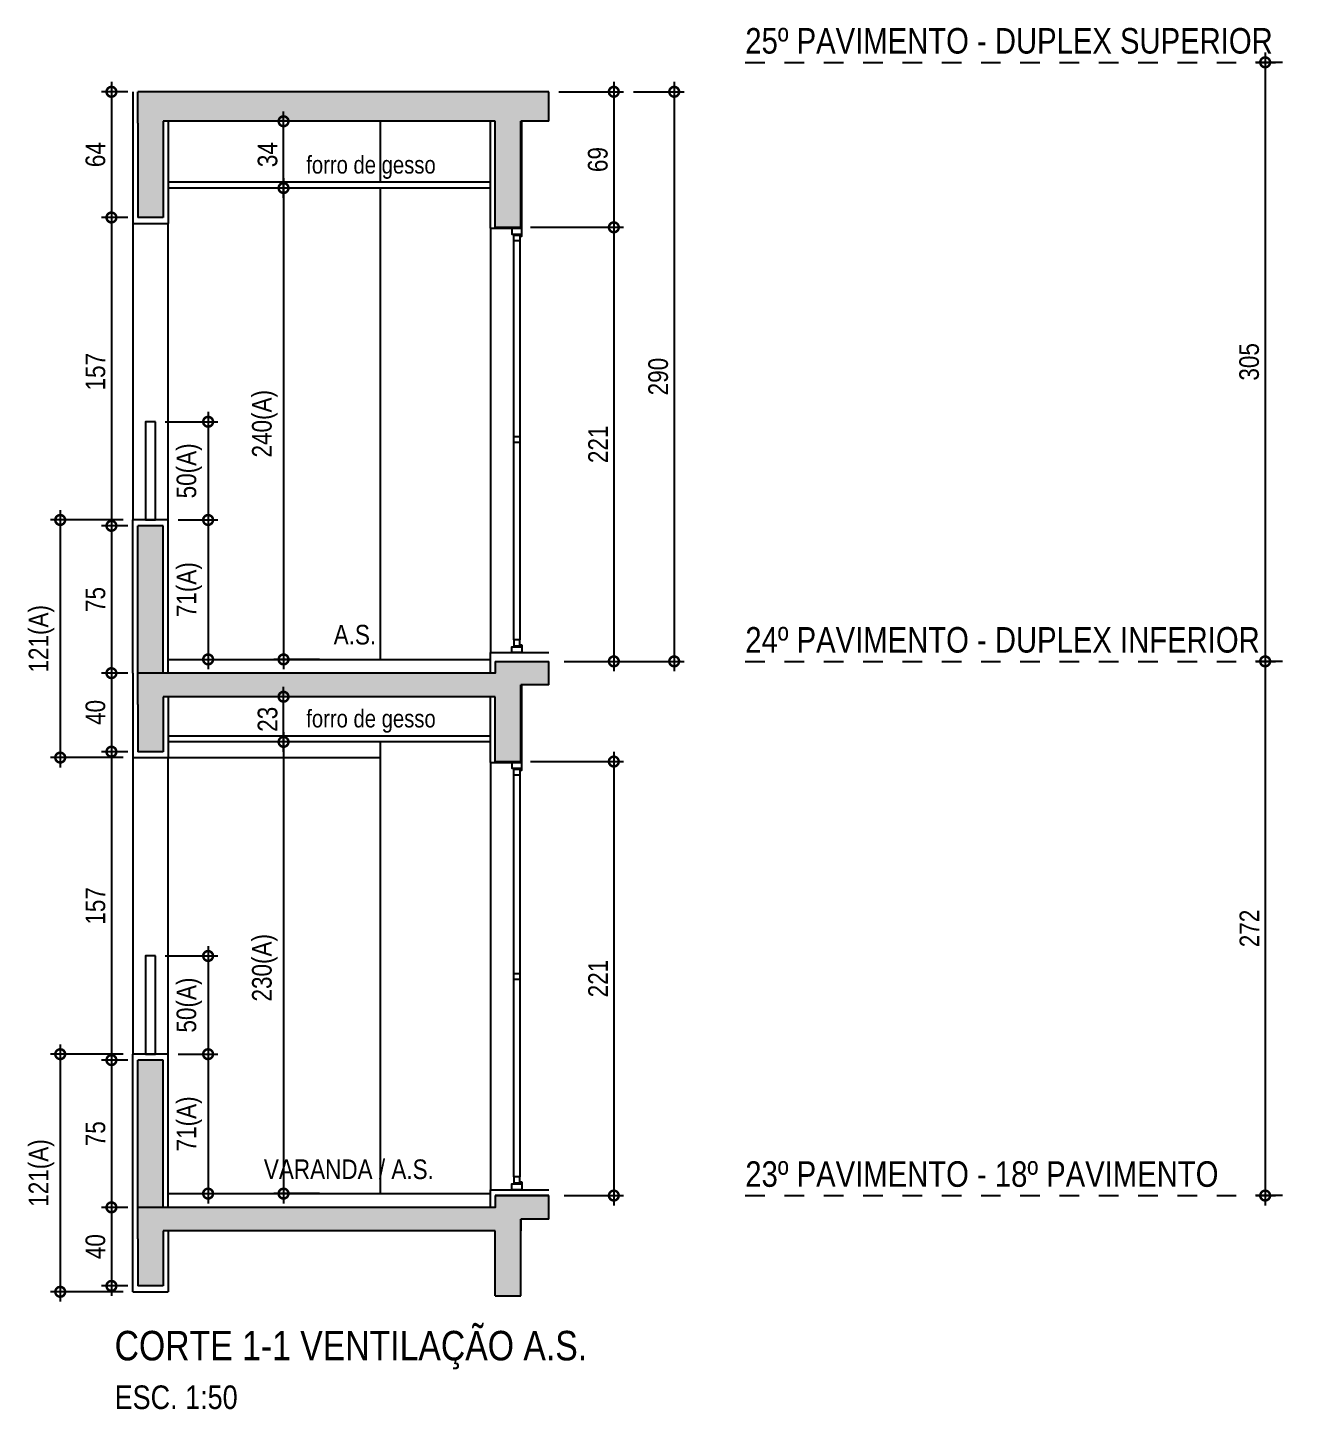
# Model space of a CAD drawing. Header units: metres. Extents: x -23 to 570, y -25 to 184.
# Drawn here: x 26.29 to 32.73, y -24.11 to -17.07 of the extents above; entities that cross this region are included whole.
import ezdxf
from ezdxf.enums import TextEntityAlignment as Align

# ---------------------------------------------------------------- set-up
doc = ezdxf.new("R2010")
doc.units = ezdxf.units.M
doc.header["$LTSCALE"] = 0.1
doc.linetypes.add('DASHEDX2', pattern=[1.5, 1, -0.5])
for name, color, linetype in [('AR-CAIXILHO', 1, 'Continuous'), ('ARQ-ALV ACAB', 4, 'Continuous'), ('ARQ-ALV OSSO', 5, 'Continuous'), ('ARQ-AUX', 7, 'Continuous'), ('ARQ-AUX1', 1, 'Continuous'), ('ARQ-CAX', 1, 'Continuous'), ('ARQ-DIM', 2, 'Continuous'), ('ARQ-PRJ', 7, 'DASHEDX2'), ('ARQ-TXT', 2, 'Continuous'), ('ES-CORTE', 2, 'Continuous')]:
    doc.layers.add(name, color=color, linetype=linetype)
doc.styles.add('Adesa', font='ARIALN.TTF')
doc.dimstyles.new('ADESA 1-0050', dxfattribs={"dimtxt": 0.1, "dimasz": 0.1, "dimexe": 0.05, "dimexo": 0.05, "dimgap": 0.03, "dimtad": 1, "dimdec": 1, "dimlfac": 100, "dimzin": 12, "dimtxsty": 'Adesa', "dimblk": 'DOTSMALL', "dimcen": 1, "dimdle": 0.05, "dimclrd": 1, "dimclre": 1, "dimclrt": 256, "dimazin": 3, "dimtm": 1e-09, "dimtfac": 1, "dimtdec": 1, "dimtmove": 1, "dimatfit": 0, "dimldrblk": 'DOTSMALL', "dimfxl": 0.8, "dimtvp": 2, "dimtolj": 1, "dimtzin": 0, "dimarcsym": 0})

# ---------------------------------------------------------------- blocks, each defined once
blk = doc.blocks.new('_DotSmall')
at = {"color": 0, "linetype": 'ByBlock', "const_width": 0.5}
blk.add_lwpolyline([(-0.0625, 0, 1), (0.0625, 0, 1)], format="xyb", close=True, dxfattribs=at)
blk = doc.blocks.new('*D671')
at = {"layer": 'Defpoints', "color": 0, "transparency": 16777216}
for p in [(28.8026, -18.0865, 0), (28.9733, -20.2965), (29.2763, -20.2965)]:
    blk.add_point(p, dxfattribs=at)
at = {"layer": 'ES-CORTE', "color": 1, "lineweight": -2, "transparency": 16777216}
for p, q in [((29.2763, -18.0365), (29.2763, -20.3465)), ((28.8526, -18.0865), (29.3263, -18.0865)), ((29.0233, -20.2965), (29.3263, -20.2965))]:
    blk.add_line(p, q, dxfattribs=at)
at = {"layer": 'ES-CORTE', "color": 1, "lineweight": -2, "transparency": 16777216, "xscale": 0.1, "yscale": 0.1, "zscale": 0.1}
for p, rotation in [((29.2763, -18.0865), 90), ((29.2763, -20.2965), 270)]:
    blk.add_blockref('_DotSmall', p, dxfattribs=dict(at, rotation=rotation))
at = {"layer": 'ES-CORTE', "transparency": 16777216, "insert": (29.1961, -19.1915), "char_height": 0.1, "attachment_point": 5, "rotation": 90, "style": 'Adesa'}
blk.add_mtext('\\A1;221', dxfattribs=at)
blk = doc.blocks.new('*D672')
at = {"layer": 'Defpoints', "color": 0, "transparency": 16777216}
for p in [(28.9461, -17.3965, 0), (28.8026, -18.0865, 0), (29.2763, -18.0865)]:
    blk.add_point(p, dxfattribs=at)
at = {"layer": 'ES-CORTE', "color": 1, "lineweight": -2, "transparency": 16777216}
for p, q in [((29.2763, -17.3465), (29.2763, -18.1365)), ((28.9961, -17.3965), (29.3263, -17.3965)), ((28.8526, -18.0865), (29.3263, -18.0865))]:
    blk.add_line(p, q, dxfattribs=at)
at = {"layer": 'ES-CORTE', "color": 1, "lineweight": -2, "transparency": 16777216, "xscale": 0.1, "yscale": 0.1, "zscale": 0.1}
for p, rotation in [((29.2763, -17.3965), 90), ((29.2763, -18.0865), 270)]:
    blk.add_blockref('_DotSmall', p, dxfattribs=dict(at, rotation=rotation))
at = {"layer": 'ES-CORTE', "transparency": 16777216, "insert": (29.1953, -17.7415), "char_height": 0.1, "attachment_point": 5, "rotation": 90, "style": 'Adesa'}
blk.add_mtext('\\A1;69', dxfattribs=at)
blk = doc.blocks.new('*U670')
at = {"color": 7, "linetype": 'ByBlock', "ltscale": 0.5}
for p, q in [((-0.01, 2.1254), (-0.01, 0.0646)), ((-0.04, 0.0646), (-0.04, 1.07))]:
    blk.add_line(p, q, dxfattribs=at)
blk.add_lwpolyline([(-0.04, 1.1), (-0.04, 2.0954)], dxfattribs=at)
at = {"layer": 'AR-CAIXILHO'}
for p, q in [((-0.05, 2.1304, 0), (-0.005, 2.1304, 0)), ((-0.05, 2.1304, 0), (-0.005, 2.1304, 0)), ((-0.045, 2.1304, 0), (-0.005, 2.1304, 0)), ((-0.05, 0.0296, 0), (-0.005, 0.0296, 0)), ((-0.05, 0.0296, 0), (-0.005, 0.0296, 0)), ((-0.045, 0.0296, 0), (-0.005, 0.0296, 0))]:
    blk.add_line(p, q, dxfattribs=at)
for points in [[(0, 2.1204), (0, 2.16), (0, 2.16), (0, 2.16), (-0.05, 2.16), (-0.05, 2.16), (-0.05, 2.16), (-0.05, 2.1304), (-0.05, 2.1304), (-0.005, 2.1304), (-0.005, 2.1204), (0, 2.1204), (0, 2.1204), (0, 2.1204)], [(0, 0.0396), (0, 0), (0, 0), (0, 0), (-0.05, 0), (-0.05, 0), (-0.05, 0), (-0.05, 0.0296), (-0.05, 0.0296), (-0.005, 0.0296), (-0.005, 0.0396), (0, 0.0396), (0, 0.0396), (0, 0.0396)]]:
    blk.add_lwpolyline(points, dxfattribs=at)
at = {"layer": 'AR-CAIXILHO', "color": 1}
for points in [[(-0.04, 2.1254), (-0.01, 2.1254), (-0.01, 2.0954), (-0.04, 2.0954)], [(-0.04, 1.1), (-0.01, 1.1), (-0.01, 1.07), (-0.04, 1.07)], [(-0.04, 0.0346), (-0.01, 0.0346), (-0.01, 0.0646), (-0.04, 0.0646)]]:
    blk.add_lwpolyline(points, close=True, dxfattribs=at)
at = {"layer": 'ARQ-CAX'}
for points in [[(-0.04, 2.1254), (-0.01, 2.1254)], [(-0.04, 0.0346), (-0.01, 0.0346)]]:
    blk.add_lwpolyline(points, dxfattribs=at)
blk = doc.blocks.new('*D673')
at = {"layer": 'Defpoints', "color": 0, "transparency": 16777216}
for p in [(29.3263, -17.3965, 0), (29.1748, -20.2965, 0), (29.5837, -20.2965)]:
    blk.add_point(p, dxfattribs=at)
at = {"layer": 'ES-CORTE', "color": 1, "lineweight": -2, "transparency": 16777216}
for p, q in [((29.5837, -17.3465), (29.5837, -20.3465)), ((29.3763, -17.3965), (29.6337, -17.3965)), ((29.2248, -20.2965), (29.6337, -20.2965))]:
    blk.add_line(p, q, dxfattribs=at)
at = {"layer": 'ES-CORTE', "color": 1, "lineweight": -2, "transparency": 16777216, "xscale": 0.1, "yscale": 0.1, "zscale": 0.1}
for p, rotation in [((29.5837, -17.3965), 90), ((29.5837, -20.2965), 270)]:
    blk.add_blockref('_DotSmall', p, dxfattribs=dict(at, rotation=rotation))
at = {"layer": 'ES-CORTE', "transparency": 16777216, "insert": (29.5027, -18.8465), "char_height": 0.1, "attachment_point": 5, "rotation": 90, "style": 'Adesa'}
blk.add_mtext('\\A1;290', dxfattribs=at)
blk = doc.blocks.new('*D681')
at = {"layer": 'ARQ-DIM', "color": 1, "lineweight": -2, "transparency": 16777216}
for p, q in [((26.4576, -19.5265), (26.4576, -20.8365)), ((26.7775, -19.5765), (26.4076, -19.5765)), ((26.7775, -20.7865), (26.4076, -20.7865))]:
    blk.add_line(p, q, dxfattribs=at)
at = {"layer": 'Defpoints', "color": 0, "transparency": 16777216}
for p in [(26.8275, -19.5765), (26.4576, -20.7865), (26.8275, -20.7865)]:
    blk.add_point(p, dxfattribs=at)
at = {"layer": 'ARQ-DIM', "color": 1, "lineweight": -2, "transparency": 16777216, "xscale": 0.1, "yscale": 0.1, "zscale": 0.1}
for p, rotation in [((26.4576, -19.5765), 90), ((26.4576, -20.7865), 270)]:
    blk.add_blockref('_DotSmall', p, dxfattribs=dict(at, rotation=rotation))
at = {"layer": 'ARQ-DIM', "transparency": 16777216, "insert": (26.3621, -20.1815), "char_height": 0.1, "attachment_point": 5, "rotation": 90, "style": 'Adesa'}
blk.add_mtext('\\A1;121(A)', dxfattribs=at)
blk = doc.blocks.new('*D682')
at = {"layer": 'ARQ-DIM', "color": 1, "lineweight": -2, "transparency": 16777216}
for p, q in [((26.7184, -19.5565), (26.7184, -20.4065)), ((26.8026, -19.6065), (26.6684, -19.6065)), ((26.8026, -20.3565), (26.6684, -20.3565))]:
    blk.add_line(p, q, dxfattribs=at)
at = {"layer": 'Defpoints', "color": 0, "transparency": 16777216}
for p in [(26.8526, -19.6065), (26.7184, -20.3565), (26.8526, -20.3565, 0)]:
    blk.add_point(p, dxfattribs=at)
at = {"layer": 'ARQ-DIM', "color": 1, "lineweight": -2, "transparency": 16777216, "xscale": 0.1, "yscale": 0.1, "zscale": 0.1}
for p, rotation in [((26.7184, -19.6065), 90), ((26.7184, -20.3565), 270)]:
    blk.add_blockref('_DotSmall', p, dxfattribs=dict(at, rotation=rotation))
at = {"layer": 'ARQ-DIM', "transparency": 16777216, "insert": (26.6375, -19.9815), "char_height": 0.1, "attachment_point": 5, "rotation": 90, "style": 'Adesa'}
blk.add_mtext('\\A1;75', dxfattribs=at)
blk = doc.blocks.new('*D683')
at = {"layer": 'ARQ-DIM', "color": 1, "lineweight": -2, "transparency": 16777216}
for p, q in [((26.7184, -20.3065), (26.7184, -20.8065)), ((26.8026, -20.3565), (26.6684, -20.3565)), ((26.8026, -20.7565), (26.6684, -20.7565))]:
    blk.add_line(p, q, dxfattribs=at)
at = {"layer": 'Defpoints', "color": 0, "transparency": 16777216}
for p in [(26.8526, -20.3565, 0), (26.7184, -20.7565), (26.8526, -20.7565)]:
    blk.add_point(p, dxfattribs=at)
at = {"layer": 'ARQ-DIM', "color": 1, "lineweight": -2, "transparency": 16777216, "xscale": 0.1, "yscale": 0.1, "zscale": 0.1}
for p, rotation in [((26.7184, -20.3565), 90), ((26.7184, -20.7565), 270)]:
    blk.add_blockref('_DotSmall', p, dxfattribs=dict(at, rotation=rotation))
at = {"layer": 'ARQ-DIM', "transparency": 16777216, "insert": (26.6373, -20.5565), "char_height": 0.1, "attachment_point": 5, "rotation": 90, "style": 'Adesa'}
blk.add_mtext('\\A1;40', dxfattribs=at)
blk = doc.blocks.new('*D684')
at = {"layer": 'ARQ-DIM', "color": 1, "lineweight": -2, "transparency": 16777216}
for p, q in [((26.7184, -17.9865), (26.7184, -19.6565)), ((26.8026, -18.0365), (26.6684, -18.0365)), ((26.8026, -19.6065), (26.6684, -19.6065))]:
    blk.add_line(p, q, dxfattribs=at)
at = {"layer": 'Defpoints', "color": 0, "transparency": 16777216}
for p in [(26.8526, -18.0365, 0), (26.7184, -19.6065), (26.8526, -19.6065)]:
    blk.add_point(p, dxfattribs=at)
at = {"layer": 'ARQ-DIM', "color": 1, "lineweight": -2, "transparency": 16777216, "xscale": 0.1, "yscale": 0.1, "zscale": 0.1}
for p, rotation in [((26.7184, -18.0365), 90), ((26.7184, -19.6065), 270)]:
    blk.add_blockref('_DotSmall', p, dxfattribs=dict(at, rotation=rotation))
at = {"layer": 'ARQ-DIM', "transparency": 16777216, "insert": (26.6373, -18.8215), "char_height": 0.1, "attachment_point": 5, "rotation": 90, "style": 'Adesa'}
blk.add_mtext('\\A1;157', dxfattribs=at)
blk = doc.blocks.new('*D685')
at = {"layer": 'ARQ-DIM', "color": 1, "lineweight": -2, "transparency": 16777216}
for p, q in [((26.7184, -17.3465), (26.7184, -18.0865)), ((26.8026, -17.3965), (26.6684, -17.3965)), ((26.8026, -18.0365), (26.6684, -18.0365))]:
    blk.add_line(p, q, dxfattribs=at)
at = {"layer": 'Defpoints', "color": 0, "transparency": 16777216}
for p in [(26.8526, -17.3965, 0), (26.7184, -18.0365), (26.8526, -18.0365, 0)]:
    blk.add_point(p, dxfattribs=at)
at = {"layer": 'ARQ-DIM', "color": 1, "lineweight": -2, "transparency": 16777216, "xscale": 0.1, "yscale": 0.1, "zscale": 0.1}
for p, rotation in [((26.7184, -17.3965), 90), ((26.7184, -18.0365), 270)]:
    blk.add_blockref('_DotSmall', p, dxfattribs=dict(at, rotation=rotation))
at = {"layer": 'ARQ-DIM', "transparency": 16777216, "insert": (26.6373, -17.7165), "char_height": 0.1, "attachment_point": 5, "rotation": 90, "style": 'Adesa'}
blk.add_mtext('\\A1;64', dxfattribs=at)
blk = doc.blocks.new('*D687')
at = {"layer": 'ARQ-DIM', "color": 1, "lineweight": -2, "transparency": 16777216}
for p, q in [((27.2106, -19.5265), (27.2106, -20.3365)), ((27.0576, -19.5765), (27.2606, -19.5765)), ((27.0576, -20.2865), (27.2606, -20.2865))]:
    blk.add_line(p, q, dxfattribs=at)
at = {"layer": 'Defpoints', "color": 0, "transparency": 16777216}
for p in [(27.0076, -19.5765), (27.0076, -20.2865, 0), (27.2106, -20.2865)]:
    blk.add_point(p, dxfattribs=at)
at = {"layer": 'ARQ-DIM', "color": 1, "lineweight": -2, "transparency": 16777216, "xscale": 0.1, "yscale": 0.1, "zscale": 0.1}
for p, rotation in [((27.2106, -19.5765), 90), ((27.2106, -20.2865), 270)]:
    blk.add_blockref('_DotSmall', p, dxfattribs=dict(at, rotation=rotation))
at = {"layer": 'ARQ-DIM', "transparency": 16777216, "insert": (27.1151, -19.9315), "char_height": 0.1, "attachment_point": 5, "rotation": 90, "style": 'Adesa'}
blk.add_mtext('\\A1;71(A)', dxfattribs=at)
blk = doc.blocks.new('*D688')
at = {"layer": 'ARQ-DIM', "color": 1, "lineweight": -2, "transparency": 16777216}
for p, q in [((27.5947, -17.8365), (27.5947, -20.3365)), ((27.7776, -17.8865), (27.5447, -17.8865)), ((27.7776, -20.2865), (27.5447, -20.2865))]:
    blk.add_line(p, q, dxfattribs=at)
at = {"layer": 'Defpoints', "color": 0, "transparency": 16777216}
for p in [(27.8276, -17.8865, 0), (27.5947, -20.2865), (27.8276, -20.2865, 0)]:
    blk.add_point(p, dxfattribs=at)
at = {"layer": 'ARQ-DIM', "color": 1, "lineweight": -2, "transparency": 16777216, "xscale": 0.1, "yscale": 0.1, "zscale": 0.1}
for p, rotation in [((27.5947, -17.8865), 90), ((27.5947, -20.2865), 270)]:
    blk.add_blockref('_DotSmall', p, dxfattribs=dict(at, rotation=rotation))
at = {"layer": 'ARQ-DIM', "transparency": 16777216, "insert": (27.4992, -19.0865), "char_height": 0.1, "attachment_point": 5, "rotation": 90, "style": 'Adesa'}
blk.add_mtext('\\A1;240(A)', dxfattribs=at)
blk = doc.blocks.new('*D677')
at = {"layer": 'ARQ-DIM', "color": 1, "lineweight": -2, "transparency": 16777216}
for p, q in [((27.5947, -17.9365), (27.5947, -17.4965)), ((28.0376, -17.5465), (27.5447, -17.5465)), ((27.6111, -17.8865), (27.5447, -17.8865))]:
    blk.add_line(p, q, dxfattribs=at)
at = {"layer": 'Defpoints', "color": 0, "transparency": 16777216}
for p in [(27.5947, -17.5465), (28.0876, -17.5465, 0), (27.6611, -17.8865)]:
    blk.add_point(p, dxfattribs=at)
at = {"layer": 'ARQ-DIM', "color": 1, "lineweight": -2, "transparency": 16777216, "xscale": 0.1, "yscale": 0.1, "zscale": 0.1}
for p, rotation in [((27.5947, -17.5465), 90), ((27.5947, -17.8865), 270)]:
    blk.add_blockref('_DotSmall', p, dxfattribs=dict(at, rotation=rotation))
at = {"layer": 'ARQ-DIM', "transparency": 16777216, "insert": (27.5137, -17.7165), "char_height": 0.1, "attachment_point": 5, "rotation": 90, "style": 'Adesa'}
blk.add_mtext('\\A1;34', dxfattribs=at)
blk = doc.blocks.new('*D689')
at = {"layer": 'ARQ-DIM', "color": 1, "lineweight": -2, "transparency": 16777216}
for p, q in [((32.5926, -17.1965), (32.5926, -20.3465)), ((32.6811, -17.2465), (32.5426, -17.2465)), ((32.6811, -20.2965), (32.5426, -20.2965))]:
    blk.add_line(p, q, dxfattribs=at)
at = {"layer": 'Defpoints', "color": 0, "transparency": 16777216}
for p in [(32.7311, -17.2465, 0), (32.5926, -20.2965), (32.7311, -20.2965, 0)]:
    blk.add_point(p, dxfattribs=at)
at = {"layer": 'ARQ-DIM', "color": 1, "lineweight": -2, "transparency": 16777216, "xscale": 0.1, "yscale": 0.1, "zscale": 0.1}
for p, rotation in [((32.5926, -17.2465), 90), ((32.5926, -20.2965), 270)]:
    blk.add_blockref('_DotSmall', p, dxfattribs=dict(at, rotation=rotation))
at = {"layer": 'ARQ-DIM', "transparency": 16777216, "insert": (32.5115, -18.7715), "char_height": 0.1, "attachment_point": 5, "rotation": 90, "style": 'Adesa'}
blk.add_mtext('\\A1;305', dxfattribs=at)
blk = doc.blocks.new('*D678')
at = {"layer": 'Defpoints', "color": 0, "transparency": 16777216}
for p in [(28.8026, -20.8065, 0), (28.9733, -23.0165), (29.2763, -23.0165)]:
    blk.add_point(p, dxfattribs=at)
at = {"layer": 'ES-CORTE', "color": 1, "lineweight": -2, "transparency": 16777216}
for p, q in [((28.8526, -20.8065), (29.3263, -20.8065)), ((29.2763, -20.7565), (29.2763, -23.0665)), ((29.0233, -23.0165), (29.3263, -23.0165))]:
    blk.add_line(p, q, dxfattribs=at)
at = {"layer": 'ES-CORTE', "color": 1, "lineweight": -2, "transparency": 16777216, "xscale": 0.1, "yscale": 0.1, "zscale": 0.1}
for p, rotation in [((29.2763, -20.8065), 90), ((29.2763, -23.0165), 270)]:
    blk.add_blockref('_DotSmall', p, dxfattribs=dict(at, rotation=rotation))
at = {"layer": 'ES-CORTE', "transparency": 16777216, "insert": (29.1961, -21.9115), "char_height": 0.1, "attachment_point": 5, "rotation": 90, "style": 'Adesa'}
blk.add_mtext('\\A1;221', dxfattribs=at)
blk = doc.blocks.new('*U669')
at = {"color": 7, "linetype": 'ByBlock', "ltscale": 0.5}
for p, q in [((-0.01, 2.1404), (-0.01, 0.0646)), ((-0.04, 0.0646), (-0.04, 1.07))]:
    blk.add_line(p, q, dxfattribs=at)
blk.add_lwpolyline([(-0.04, 1.1), (-0.04, 2.1104)], dxfattribs=at)
at = {"layer": 'AR-CAIXILHO'}
for p, q in [((-0.05, 2.1454, 0), (-0.005, 2.1454, 0)), ((-0.05, 2.1454, 0), (-0.005, 2.1454, 0)), ((-0.045, 2.1454, 0), (-0.005, 2.1454, 0)), ((-0.05, 0.0296, 0), (-0.005, 0.0296, 0)), ((-0.05, 0.0296, 0), (-0.005, 0.0296, 0)), ((-0.045, 0.0296, 0), (-0.005, 0.0296, 0))]:
    blk.add_line(p, q, dxfattribs=at)
for points in [[(0, 2.1354), (0, 2.175), (0, 2.175), (0, 2.175), (-0.05, 2.175), (-0.05, 2.175), (-0.05, 2.175), (-0.05, 2.1454), (-0.05, 2.1454), (-0.005, 2.1454), (-0.005, 2.1354), (0, 2.1354), (0, 2.1354), (0, 2.1354)], [(0, 0.0396), (0, 0), (0, 0), (0, 0), (-0.05, 0), (-0.05, 0), (-0.05, 0), (-0.05, 0.0296), (-0.05, 0.0296), (-0.005, 0.0296), (-0.005, 0.0396), (0, 0.0396), (0, 0.0396), (0, 0.0396)]]:
    blk.add_lwpolyline(points, dxfattribs=at)
at = {"layer": 'AR-CAIXILHO', "color": 1}
for points in [[(-0.04, 2.1404), (-0.01, 2.1404), (-0.01, 2.1104), (-0.04, 2.1104)], [(-0.04, 1.1), (-0.01, 1.1), (-0.01, 1.07), (-0.04, 1.07)], [(-0.04, 0.0346), (-0.01, 0.0346), (-0.01, 0.0646), (-0.04, 0.0646)]]:
    blk.add_lwpolyline(points, close=True, dxfattribs=at)
at = {"layer": 'ARQ-CAX'}
for points in [[(-0.04, 2.1404), (-0.01, 2.1404)], [(-0.04, 0.0346), (-0.01, 0.0346)]]:
    blk.add_lwpolyline(points, dxfattribs=at)
blk = doc.blocks.new('*D690')
at = {"layer": 'ARQ-DIM', "color": 1, "lineweight": -2, "transparency": 16777216}
for p, q in [((26.7184, -22.2765), (26.7184, -23.1265)), ((26.8026, -22.3265), (26.6684, -22.3265)), ((26.8026, -23.0765), (26.6684, -23.0765))]:
    blk.add_line(p, q, dxfattribs=at)
at = {"layer": 'Defpoints', "color": 0, "transparency": 16777216}
for p in [(26.8526, -22.3265), (26.7184, -23.0765), (26.8526, -23.0765, 0)]:
    blk.add_point(p, dxfattribs=at)
at = {"layer": 'ARQ-DIM', "color": 1, "lineweight": -2, "transparency": 16777216, "xscale": 0.1, "yscale": 0.1, "zscale": 0.1}
for p, rotation in [((26.7184, -22.3265), 90), ((26.7184, -23.0765), 270)]:
    blk.add_blockref('_DotSmall', p, dxfattribs=dict(at, rotation=rotation))
at = {"layer": 'ARQ-DIM', "transparency": 16777216, "insert": (26.6375, -22.7015), "char_height": 0.1, "attachment_point": 5, "rotation": 90, "style": 'Adesa'}
blk.add_mtext('\\A1;75', dxfattribs=at)
blk = doc.blocks.new('*D691')
at = {"layer": 'ARQ-DIM', "color": 1, "lineweight": -2, "transparency": 16777216}
for p, q in [((26.7184, -20.7065), (26.7184, -22.3765)), ((26.8026, -20.7565), (26.6684, -20.7565)), ((26.8026, -22.3265), (26.6684, -22.3265))]:
    blk.add_line(p, q, dxfattribs=at)
at = {"layer": 'Defpoints', "color": 0, "transparency": 16777216}
for p in [(26.8526, -20.7565, 0), (26.7184, -22.3265), (26.8526, -22.3265)]:
    blk.add_point(p, dxfattribs=at)
at = {"layer": 'ARQ-DIM', "color": 1, "lineweight": -2, "transparency": 16777216, "xscale": 0.1, "yscale": 0.1, "zscale": 0.1}
for p, rotation in [((26.7184, -20.7565), 90), ((26.7184, -22.3265), 270)]:
    blk.add_blockref('_DotSmall', p, dxfattribs=dict(at, rotation=rotation))
at = {"layer": 'ARQ-DIM', "transparency": 16777216, "insert": (26.6373, -21.5415), "char_height": 0.1, "attachment_point": 5, "rotation": 90, "style": 'Adesa'}
blk.add_mtext('\\A1;157', dxfattribs=at)
blk = doc.blocks.new('*D679')
at = {"layer": 'ARQ-DIM', "color": 1, "lineweight": -2, "transparency": 16777216}
for p, q in [((26.7184, -20.3065), (26.7184, -20.8065)), ((26.8026, -20.3565), (26.6684, -20.3565)), ((26.8026, -20.7565), (26.6684, -20.7565))]:
    blk.add_line(p, q, dxfattribs=at)
at = {"layer": 'Defpoints', "color": 0, "transparency": 16777216}
for p in [(26.8526, -20.3565, 0), (26.7184, -20.7565), (26.8526, -20.7565, 0)]:
    blk.add_point(p, dxfattribs=at)
at = {"layer": 'ARQ-DIM', "color": 1, "lineweight": -2, "transparency": 16777216, "xscale": 0.1, "yscale": 0.1, "zscale": 0.1}
for p, rotation in [((26.7184, -20.3565), 90), ((26.7184, -20.7565), 270)]:
    blk.add_blockref('_DotSmall', p, dxfattribs=dict(at, rotation=rotation))
at = {"layer": 'ARQ-DIM', "transparency": 16777216, "insert": (26.6373, -20.5565), "char_height": 0.1, "attachment_point": 5, "rotation": 90, "style": 'Adesa'}
blk.add_mtext('\\A1;40', dxfattribs=at)
blk = doc.blocks.new('*D692')
at = {"layer": 'ARQ-DIM', "color": 1, "lineweight": -2, "transparency": 16777216}
for p, q in [((27.0576, -22.2965), (27.2606, -22.2965)), ((27.2106, -22.2465), (27.2106, -23.0565)), ((27.0576, -23.0065), (27.2606, -23.0065))]:
    blk.add_line(p, q, dxfattribs=at)
at = {"layer": 'Defpoints', "color": 0, "transparency": 16777216}
for p in [(27.0076, -22.2965), (27.0076, -23.0065, 0), (27.2106, -23.0065)]:
    blk.add_point(p, dxfattribs=at)
at = {"layer": 'ARQ-DIM', "color": 1, "lineweight": -2, "transparency": 16777216, "xscale": 0.1, "yscale": 0.1, "zscale": 0.1}
for p, rotation in [((27.2106, -22.2965), 90), ((27.2106, -23.0065), 270)]:
    blk.add_blockref('_DotSmall', p, dxfattribs=dict(at, rotation=rotation))
at = {"layer": 'ARQ-DIM', "transparency": 16777216, "insert": (27.1151, -22.6515), "char_height": 0.1, "attachment_point": 5, "rotation": 90, "style": 'Adesa'}
blk.add_mtext('\\A1;71(A)', dxfattribs=at)
blk = doc.blocks.new('*D693')
at = {"layer": 'ARQ-DIM', "color": 1, "lineweight": -2, "transparency": 16777216}
for p, q in [((27.5947, -20.6565), (27.5947, -23.0565)), ((27.7776, -20.7065), (27.5447, -20.7065)), ((27.7776, -23.0065), (27.5447, -23.0065))]:
    blk.add_line(p, q, dxfattribs=at)
at = {"layer": 'Defpoints', "color": 0, "transparency": 16777216}
for p in [(27.8276, -20.7065, 0), (27.5947, -23.0065), (27.8276, -23.0065, 0)]:
    blk.add_point(p, dxfattribs=at)
at = {"layer": 'ARQ-DIM', "color": 1, "lineweight": -2, "transparency": 16777216, "xscale": 0.1, "yscale": 0.1, "zscale": 0.1}
for p, rotation in [((27.5947, -20.7065), 90), ((27.5947, -23.0065), 270)]:
    blk.add_blockref('_DotSmall', p, dxfattribs=dict(at, rotation=rotation))
at = {"layer": 'ARQ-DIM', "transparency": 16777216, "insert": (27.4992, -21.8565), "char_height": 0.1, "attachment_point": 5, "rotation": 90, "style": 'Adesa'}
blk.add_mtext('\\A1;230(A)', dxfattribs=at)
blk = doc.blocks.new('*D680')
at = {"layer": 'ARQ-DIM', "color": 1, "lineweight": -2, "transparency": 16777216}
for p, q in [((27.5947, -20.7565), (27.5947, -20.4265)), ((27.6111, -20.4765), (27.5447, -20.4765)), ((27.6111, -20.7065), (27.5447, -20.7065))]:
    blk.add_line(p, q, dxfattribs=at)
at = {"layer": 'Defpoints', "color": 0, "transparency": 16777216}
for p in [(27.5947, -20.4765), (27.6611, -20.4765, 0), (27.6611, -20.7065)]:
    blk.add_point(p, dxfattribs=at)
at = {"layer": 'ARQ-DIM', "color": 1, "lineweight": -2, "transparency": 16777216, "xscale": 0.1, "yscale": 0.1, "zscale": 0.1}
for p, rotation in [((27.5947, -20.4765), 90), ((27.5947, -20.7065), 270)]:
    blk.add_blockref('_DotSmall', p, dxfattribs=dict(at, rotation=rotation))
at = {"layer": 'ARQ-DIM', "transparency": 16777216, "insert": (27.5137, -20.5915), "char_height": 0.1, "attachment_point": 5, "rotation": 90, "style": 'Adesa'}
blk.add_mtext('\\A1;23', dxfattribs=at)
blk = doc.blocks.new('*D674')
at = {"layer": 'ARQ-DIM', "color": 1, "lineweight": -2, "transparency": 16777216}
for p, q in [((26.7184, -23.0265), (26.7184, -23.5265)), ((26.8026, -23.0765), (26.6684, -23.0765)), ((26.8026, -23.4765), (26.6684, -23.4765))]:
    blk.add_line(p, q, dxfattribs=at)
at = {"layer": 'Defpoints', "color": 0, "transparency": 16777216}
for p in [(26.8526, -23.0765, 0), (26.7184, -23.4765), (26.8526, -23.4765)]:
    blk.add_point(p, dxfattribs=at)
at = {"layer": 'ARQ-DIM', "color": 1, "lineweight": -2, "transparency": 16777216, "xscale": 0.1, "yscale": 0.1, "zscale": 0.1}
for p, rotation in [((26.7184, -23.0765), 90), ((26.7184, -23.4765), 270)]:
    blk.add_blockref('_DotSmall', p, dxfattribs=dict(at, rotation=rotation))
at = {"layer": 'ARQ-DIM', "transparency": 16777216, "insert": (26.6373, -23.2765), "char_height": 0.1, "attachment_point": 5, "rotation": 90, "style": 'Adesa'}
blk.add_mtext('\\A1;40', dxfattribs=at)
blk = doc.blocks.new('*D675')
at = {"layer": 'ARQ-DIM', "color": 1, "lineweight": -2, "transparency": 16777216}
for p, q in [((26.7184, -23.0265), (26.7184, -23.5265)), ((26.8026, -23.0765), (26.6684, -23.0765)), ((26.8026, -23.4765), (26.6684, -23.4765))]:
    blk.add_line(p, q, dxfattribs=at)
at = {"layer": 'Defpoints', "color": 0, "transparency": 16777216}
for p in [(26.8526, -23.0765, 0), (26.7184, -23.4765), (26.8526, -23.4765, 0)]:
    blk.add_point(p, dxfattribs=at)
at = {"layer": 'ARQ-DIM', "color": 1, "lineweight": -2, "transparency": 16777216, "xscale": 0.1, "yscale": 0.1, "zscale": 0.1}
for p, rotation in [((26.7184, -23.0765), 90), ((26.7184, -23.4765), 270)]:
    blk.add_blockref('_DotSmall', p, dxfattribs=dict(at, rotation=rotation))
at = {"layer": 'ARQ-DIM', "transparency": 16777216, "insert": (26.6373, -23.2765), "char_height": 0.1, "attachment_point": 5, "rotation": 90, "style": 'Adesa'}
blk.add_mtext('\\A1;40', dxfattribs=at)
blk = doc.blocks.new('*D676')
at = {"layer": 'ARQ-DIM', "color": 1, "lineweight": -2, "transparency": 16777216}
for p, q in [((26.7775, -22.2965), (26.4076, -22.2965)), ((26.4576, -22.2465), (26.4576, -23.5565)), ((26.7775, -23.5065), (26.4076, -23.5065))]:
    blk.add_line(p, q, dxfattribs=at)
at = {"layer": 'Defpoints', "color": 0, "transparency": 16777216}
for p in [(26.8275, -22.2965), (26.4576, -23.5065), (26.8275, -23.5065)]:
    blk.add_point(p, dxfattribs=at)
at = {"layer": 'ARQ-DIM', "color": 1, "lineweight": -2, "transparency": 16777216, "xscale": 0.1, "yscale": 0.1, "zscale": 0.1}
for p, rotation in [((26.4576, -22.2965), 90), ((26.4576, -23.5065), 270)]:
    blk.add_blockref('_DotSmall', p, dxfattribs=dict(at, rotation=rotation))
at = {"layer": 'ARQ-DIM', "transparency": 16777216, "insert": (26.3621, -22.9015), "char_height": 0.1, "attachment_point": 5, "rotation": 90, "style": 'Adesa'}
blk.add_mtext('\\A1;121(A)', dxfattribs=at)
blk = doc.blocks.new('*D686')
at = {"layer": 'ARQ-DIM', "color": 1, "lineweight": -2, "transparency": 16777216}
for p, q in [((32.5926, -20.2465), (32.5926, -23.0665)), ((32.6811, -20.2965), (32.5426, -20.2965)), ((32.6811, -23.0165), (32.5426, -23.0165))]:
    blk.add_line(p, q, dxfattribs=at)
at = {"layer": 'Defpoints', "color": 0, "transparency": 16777216}
for p in [(32.7311, -20.2965, 0), (32.5926, -23.0165), (32.7311, -23.0165, 0)]:
    blk.add_point(p, dxfattribs=at)
at = {"layer": 'ARQ-DIM', "color": 1, "lineweight": -2, "transparency": 16777216, "xscale": 0.1, "yscale": 0.1, "zscale": 0.1}
for p, rotation in [((32.5926, -20.2965), 90), ((32.5926, -23.0165), 270)]:
    blk.add_blockref('_DotSmall', p, dxfattribs=dict(at, rotation=rotation))
at = {"layer": 'ARQ-DIM', "transparency": 16777216, "insert": (32.5123, -21.6565), "char_height": 0.1, "attachment_point": 5, "rotation": 90, "style": 'Adesa'}
blk.add_mtext('\\A1;272', dxfattribs=at)
blk = doc.blocks.new('*D722')
at = {"layer": 'ARQ-DIM', "color": 1, "lineweight": -2, "transparency": 16777216}
for p, q in [((27.2106, -19.0265), (27.2106, -19.6265)), ((26.9925, -19.0765), (27.2606, -19.0765)), ((27.0576, -19.5765), (27.2606, -19.5765))]:
    blk.add_line(p, q, dxfattribs=at)
at = {"layer": 'Defpoints', "color": 0, "transparency": 16777216}
for p in [(26.9425, -19.0765), (27.0076, -19.5765), (27.2106, -19.5765)]:
    blk.add_point(p, dxfattribs=at)
at = {"layer": 'ARQ-DIM', "color": 1, "lineweight": -2, "transparency": 16777216, "xscale": 0.1, "yscale": 0.1, "zscale": 0.1}
for p, rotation in [((27.2106, -19.0765), 90), ((27.2106, -19.5765), 270)]:
    blk.add_blockref('_DotSmall', p, dxfattribs=dict(at, rotation=rotation))
at = {"layer": 'ARQ-DIM', "transparency": 16777216, "insert": (27.1151, -19.3265), "char_height": 0.1, "attachment_point": 5, "rotation": 90, "style": 'Adesa'}
blk.add_mtext('\\A1;50(A)', dxfattribs=at)
blk = doc.blocks.new('*D723')
at = {"layer": 'ARQ-DIM', "color": 1, "lineweight": -2, "transparency": 16777216}
for p, q in [((26.9925, -21.7965), (27.2606, -21.7965)), ((27.2106, -21.7465), (27.2106, -22.3465)), ((27.0576, -22.2965), (27.2606, -22.2965))]:
    blk.add_line(p, q, dxfattribs=at)
at = {"layer": 'Defpoints', "color": 0, "transparency": 16777216}
for p in [(26.9425, -21.7965), (27.0076, -22.2965), (27.2106, -22.2965)]:
    blk.add_point(p, dxfattribs=at)
at = {"layer": 'ARQ-DIM', "color": 1, "lineweight": -2, "transparency": 16777216, "xscale": 0.1, "yscale": 0.1, "zscale": 0.1}
for p, rotation in [((27.2106, -21.7965), 90), ((27.2106, -22.2965), 270)]:
    blk.add_blockref('_DotSmall', p, dxfattribs=dict(at, rotation=rotation))
at = {"layer": 'ARQ-DIM', "transparency": 16777216, "insert": (27.1151, -22.0465), "char_height": 0.1, "attachment_point": 5, "rotation": 90, "style": 'Adesa'}
blk.add_mtext('\\A1;50(A)', dxfattribs=at)

msp = doc.modelspace()

# ---------------------------------------------------------------- hatches: boundary and pattern name
h = msp.add_hatch(color=8)
h.dxf.hatch_style = 1
h.paths.add_polyline_path([(28.6726, -17.5465), (28.6726, -18.0865), (28.8026, -18.0865), (28.8026, -17.5465), (28.9461, -17.5465), (28.9461, -17.3965), (26.8526, -17.3965), (26.8526, -17.5565), (26.8526, -18.0365), (26.9826, -18.0365), (26.9826, -17.5465)])
h = msp.add_hatch(color=8)
h.dxf.hatch_style = 1
h.paths.add_polyline_path([(26.8526, -20.3565), (26.9826, -20.3565), (26.9826, -19.6065), (26.8526, -19.6065)])
h = msp.add_hatch(color=8)
h.dxf.hatch_style = 1
h.paths.add_polyline_path([(28.8026, -20.4165), (28.9461, -20.4165), (28.9461, -20.2965), (28.6726, -20.2965), (28.6726, -20.3565), (26.8526, -20.3565), (26.8526, -20.5165), (26.8526, -20.7565), (26.9826, -20.7565), (26.9826, -20.4765), (28.6726, -20.4765), (28.6726, -20.8065), (28.8026, -20.8065)])
h = msp.add_hatch(color=8)
h.dxf.hatch_style = 1
h.paths.add_polyline_path([(26.8526, -23.0765), (26.9826, -23.0765), (26.9826, -22.3265), (26.8526, -22.3265)])
h = msp.add_hatch(color=8)
h.dxf.hatch_style = 1
h.paths.add_polyline_path([(28.8026, -23.1365), (28.9461, -23.1365), (28.9461, -23.0165), (28.6726, -23.0165), (28.6726, -23.0765), (26.8526, -23.0765), (26.8526, -23.2365), (26.8526, -23.4765), (26.9826, -23.4765), (26.9826, -23.1965), (28.6726, -23.1965), (28.6726, -23.5265), (28.8026, -23.5265)])

# ---------------------------------------------------------------- linework, layer by layer
at = {"color": 8, "elevation": 0}
for points in [[(28.9461, -17.5465), (28.9461, -17.3965)], [(28.9461, -20.4165), (28.9461, -20.2965)], [(28.9461, -23.1365), (28.9461, -23.0165)], [(28.9461, -23.1365), (28.9461, -23.0165)]]:
    msp.add_lwpolyline(points, dxfattribs=at)
at = {"layer": 'ARQ-ALV ACAB'}
for p, q in [((26.8275, -17.3965, 0), (26.8275, -18.0665, 0)), ((27.0076, -17.5465, 0), (27.0076, -18.0665, 0)), ((28.6476, -18.0915, 0), (28.6476, -17.5465, 0)), ((28.8076, -18.0915, 0), (28.8076, -17.5465, 0)), ((28.6476, -18.0915, 0), (28.8076, -18.0915, 0)), ((26.8275, -20.3565, 0), (26.8275, -19.5765)), ((27.0076, -20.3565, 0), (27.0076, -19.5765, 0)), ((28.6476, -20.2515, 0), (28.9461, -20.2515, 0)), ((28.6476, -20.3565, 0), (28.6476, -20.2515, 0)), ((26.8275, -20.3565, 0), (26.8275, -20.7865)), ((28.8076, -20.8115, 0), (28.8076, -20.4165, 0)), ((27.0076, -20.4765, 0), (27.0076, -20.7865, 0)), ((28.6476, -20.8115, 0), (28.6476, -20.4765, 0)), ((28.6476, -20.8115, 0), (28.8076, -20.8115, 0)), ((26.8275, -23.5065, 0), (26.8275, -22.2965, 0)), ((27.0076, -23.0765, 0), (27.0076, -22.2965, 0)), ((28.6476, -22.9865, 0), (28.9461, -22.9865, 0)), ((28.6476, -23.0765, 0), (28.6476, -22.9865, 0)), ((27.0076, -23.1965, 0), (27.0076, -23.5065, 0))]:
    msp.add_line(p, q, dxfattribs=at)
at = {"layer": 'ARQ-ALV ACAB', "elevation": 0}
for points in [[(26.8275, -18.0665), (27.0076, -18.0665)], [(27.0076, -20.2865), (28.6476, -20.2865)], [(26.8275, -20.7865), (27.0076, -20.7865)], [(27.0076, -22.2965), (26.8275, -22.2965)], [(27.0076, -23.0065), (28.6476, -23.0065)], [(26.8275, -23.5065), (27.0076, -23.5065)]]:
    msp.add_lwpolyline(points, dxfattribs=at)
at = {"layer": 'ARQ-ALV ACAB'}
for points in [[(27.0076, -19.5765), (26.8275, -19.5765)], [(26.8275, -20.7865), (27.0076, -20.7865)]]:
    msp.add_lwpolyline(points, dxfattribs=at)
at = {"layer": 'ARQ-AUX', "elevation": 0}
for points in [[(26.8275, -18.0665), (26.8275, -19.5765)], [(27.0076, -19.5765), (27.0076, -18.0665)], [(28.6476, -18.0915), (28.6476, -20.2515)], [(26.8275, -20.7865), (26.8275, -22.2965)], [(27.0076, -22.2965), (27.0076, -20.7865)], [(28.6476, -20.8115), (28.6476, -22.9865)]]:
    msp.add_lwpolyline(points, dxfattribs=at)
at = {"layer": 'ARQ-AUX1'}
for p, q in [((28.0876, -17.8565, 0), (28.0876, -17.5465, 0)), ((28.0876, -20.2865, 0), (28.0876, -17.8865, 0)), ((28.0876, -23.0065, 0), (28.0876, -20.7065, 0))]:
    msp.add_line(p, q, dxfattribs=at)
at = {"layer": 'ARQ-AUX1', "elevation": 0}
for points in [[(28.6476, -17.8565), (27.0076, -17.8565)], [(28.6476, -17.8865), (27.0076, -17.8865)], [(28.6476, -20.6765), (27.0076, -20.6765)], [(28.6476, -20.7065), (27.0076, -20.7065)], [(27.0076, -20.7865), (28.0876, -20.7865)]]:
    msp.add_lwpolyline(points, dxfattribs=at)
for points in [[(26.9425, -19.0765), (26.8925, -19.0765), (26.8925, -19.5765), (26.9425, -19.5765)], [(26.9425, -21.7965), (26.8925, -21.7965), (26.8925, -22.2965), (26.9425, -22.2965)]]:
    msp.add_lwpolyline(points, close=True, dxfattribs=at)
at = {"layer": 'ARQ-PRJ', "elevation": 0}
for points in [[(29.9458, -17.2465), (32.7311, -17.2465)], [(29.9458, -23.0165), (32.7311, -23.0165)]]:
    msp.add_lwpolyline(points, dxfattribs=at)
at = {"layer": 'ARQ-PRJ'}
msp.add_lwpolyline([(29.9458, -20.2965), (32.7311, -20.2965)], dxfattribs=at)
at = {"layer": 'ES-CORTE'}
for p, q in [((26.8526, -17.5565, 0), (26.8526, -18.0365, 0)), ((26.9826, -17.5465, 0), (26.9826, -18.0365, 0)), ((28.6726, -18.0865, 0), (28.6726, -17.5465, 0)), ((28.8026, -18.0865, 0), (28.8026, -17.5465, 0)), ((28.6726, -18.0865, 0), (28.8026, -18.0865, 0)), ((26.8526, -20.3565, 0), (26.8526, -19.6065)), ((26.9826, -20.3565, 0), (26.9826, -19.6065, 0)), ((28.6726, -20.2965, 0), (28.9461, -20.2965, 0)), ((28.9461, -20.4165, 0), (28.8026, -20.4165, 0)), ((28.8026, -20.8065, 0), (28.8026, -20.4165, 0)), ((26.8526, -20.5165, 0), (26.8526, -20.7565)), ((26.9826, -20.4765, 0), (26.9826, -20.7565, 0)), ((28.6726, -20.8065, 0), (28.6726, -20.4765, 0)), ((28.6726, -20.8065, 0), (28.8026, -20.8065, 0)), ((28.6726, -20.8065, 0), (28.8026, -20.8065, 0)), ((26.8526, -23.0765, 0), (26.8526, -22.3265, 0)), ((26.9826, -23.0765, 0), (26.9826, -22.3265, 0)), ((28.6726, -23.0165, 0), (28.9461, -23.0165, 0)), ((28.9461, -23.0165, 0), (28.6726, -23.0165, 0)), ((28.9461, -23.1365, 0), (28.8026, -23.1365, 0)), ((28.9461, -23.1365, 0), (28.8026, -23.1365, 0)), ((28.9461, -23.1365, 0), (28.8026, -23.1365, 0)), ((28.8026, -23.5265, 0), (28.8026, -23.1365, 0)), ((26.9826, -23.1965, 0), (26.9826, -23.4765, 0)), ((28.6726, -23.5265, 0), (28.6726, -23.1965, 0)), ((26.8526, -23.2365, 0), (26.8526, -23.4765, 0)), ((28.6726, -23.5265, 0), (28.8026, -23.5265, 0)), ((28.6726, -23.5265, 0), (28.8026, -23.5265, 0))]:
    msp.add_line(p, q, dxfattribs=at)
at = {"layer": 'ES-CORTE', "elevation": 0}
for points in [[(26.8526, -17.5565), (26.8526, -17.3965)], [(28.9461, -17.3965), (26.8526, -17.3965)], [(28.6726, -17.5465), (26.9826, -17.5465)], [(28.9461, -17.5465), (28.8026, -17.5465)], [(26.9826, -18.0365), (26.8526, -18.0365)], [(28.6726, -20.2965), (28.6726, -20.3565), (26.8526, -20.3565)], [(26.8526, -20.5165), (26.8526, -20.3565)], [(28.8026, -20.4165), (28.8026, -20.4765)], [(28.6726, -20.4765), (26.9826, -20.4765)], [(26.9826, -20.7565), (26.8526, -20.7565)], [(26.9826, -22.3265), (26.8526, -22.3265)], [(28.6726, -23.0165), (28.6726, -23.0765), (26.8526, -23.0765)], [(28.6726, -23.0165), (28.6726, -23.0765), (26.8526, -23.0765)], [(26.8526, -23.2365), (26.8526, -23.0765)], [(26.8526, -23.2365), (26.8526, -23.0765)], [(26.8526, -23.2365), (26.8526, -23.0765)], [(28.8026, -23.1365), (28.8026, -23.1965)], [(28.8026, -23.1365), (28.8026, -23.1965)], [(28.8026, -23.1365), (28.8026, -23.1965)], [(28.6726, -23.1965), (26.9826, -23.1965)], [(28.6726, -23.1965), (26.9826, -23.1965)], [(28.6726, -23.1965), (26.9826, -23.1965)], [(26.9826, -23.4765), (26.8526, -23.4765)], [(26.9826, -23.4765), (26.8526, -23.4765)]]:
    msp.add_lwpolyline(points, dxfattribs=at)
at = {"layer": 'ES-CORTE'}
for points in [[(26.9826, -19.6065), (26.8526, -19.6065)], [(26.9826, -20.7565), (26.8526, -20.7565)]]:
    msp.add_lwpolyline(points, dxfattribs=at)

# ---------------------------------------------------------------- block references
at = {"layer": 'ARQ-ALV OSSO'}
for name, p in [('*U670', (28.8076, -20.2515, 0)), ('*U669', (28.8076, -22.9865, 0))]:
    msp.add_blockref(name, p, dxfattribs=at)

# ---------------------------------------------------------------- texts
at = {"layer": 'ARQ-TXT', "ltscale": 0.5, "style": 'Adesa'}
for s, height, p in [('25º PAVIMENTO - DUPLEX SUPERIOR', 0.13, (29.9458, -17.2019, 0)), ('24º PAVIMENTO - DUPLEX INFERIOR', 0.13, (29.9458, -20.2519)), ('23º PAVIMENTO - 18º PAVIMENTO', 0.13, (29.9458, -22.9719, 0)), ('CORTE 1-1 VENTILAÇÃO A.S.', 0.15, (26.7346, -23.8555)), ('ESC. 1:50', 0.12, (26.7346, -24.1033))]:
    msp.add_text(s, height=height, dxfattribs=at).set_placement(p)
at = {"layer": 'ARQ-TXT', "style": 'Adesa'}
for s, height, p in [('forro de gesso', 0.09, (28.0398, -17.779, 0)), ('A.S.', 0.1, (27.9582, -20.1605, 0)), ('forro de gesso', 0.09, (28.0398, -20.599, 0)), ('VARANDA / A.S.', 0.1, (27.9273, -22.8805, 0))]:
    msp.add_text(s, height=height, dxfattribs=at).set_placement(p, align=Align.MIDDLE)

# ---------------------------------------------------------------- dimensions: what is measured, and where the dimension line sits
at = {"layer": 'ARQ-DIM'}
for base, p1, p2, picture, middle in [((32.5926, -20.2965, 0), (32.7311, -17.2465, 0), (32.7311, -20.2965), '*D689', (32.5115, -18.7715, 0)), ((26.7184, -18.0365), (26.8526, -17.3965, 0), (26.8526, -18.0365, 0), '*D685', (26.6373, -17.7165)), ((27.5947, -17.5465), (27.6611, -17.8865), (28.0876, -17.5465, 0), '*D677', (27.5137, -17.7165)), ((26.7184, -19.6065), (26.8526, -18.0365, 0), (26.8526, -19.6065), '*D684', (26.6373, -18.8215)), ((26.7184, -20.3565), (26.8526, -19.6065), (26.8526, -20.3565, 0), '*D682', (26.6375, -19.9815)), ((32.5926, -23.0165, 0), (32.7311, -20.2965), (32.7311, -23.0165, 0), '*D686', (32.5123, -21.6565, 0)), ((26.7184, -20.7565), (26.8526, -20.3565, 0), (26.8526, -20.7565), '*D683', (26.6373, -20.5565)), ((26.7184, -20.7565, 0), (26.8526, -20.3565, 0), (26.8526, -20.7565, 0), '*D679', (26.6373, -20.5565, 0)), ((27.5947, -20.4765, 0), (27.6611, -20.7065, 0), (27.6611, -20.4765, 0), '*D680', (27.5137, -20.5915, 0)), ((26.7184, -22.3265, 0), (26.8526, -20.7565, 0), (26.8526, -22.3265, 0), '*D691', (26.6373, -21.5415, 0)), ((26.7184, -23.0765, 0), (26.8526, -22.3265, 0), (26.8526, -23.0765, 0), '*D690', (26.6375, -22.7015, 0)), ((26.7184, -23.4765, 0), (26.8526, -23.0765, 0), (26.8526, -23.4765, 0), '*D674', (26.6373, -23.2765, 0)), ((26.7184, -23.4765, 0), (26.8526, -23.0765, 0), (26.8526, -23.4765, 0), '*D675', (26.6373, -23.2765, 0))]:
    dim = msp.add_linear_dim(base=base, p1=p1, p2=p2, angle=90, dimstyle='ADESA 1-0050', dxfattribs=at)
    dim.commit()
    dim.dimension.update_dxf_attribs({"geometry": picture, "text_midpoint": middle})
for base, p1, p2, picture, middle in [((27.5947, -20.2865), (27.8276, -17.8865, 0), (27.8276, -20.2865, 0), '*D688', (27.4992, -19.0865)), ((27.2106, -19.5765, 0), (26.9425, -19.0765, 0), (27.0076, -19.5765, 0), '*D722', (27.1151, -19.3265, 0)), ((26.4576, -20.7865), (26.8275, -19.5765), (26.8275, -20.7865), '*D681', (26.3621, -20.1815)), ((27.2106, -20.2865), (27.0076, -19.5765), (27.0076, -20.2865, 0), '*D687', (27.1151, -19.9315)), ((27.5947, -23.0065, 0), (27.8276, -20.7065, 0), (27.8276, -23.0065, 0), '*D693', (27.4992, -21.8565, 0)), ((27.2106, -22.2965, 0), (26.9425, -21.7965, 0), (27.0076, -22.2965, 0), '*D723', (27.1151, -22.0465, 0)), ((26.4576, -23.5065, 0), (26.8275, -22.2965, 0), (26.8275, -23.5065, 0), '*D676', (26.3621, -22.9015, 0)), ((27.2106, -23.0065, 0), (27.0076, -22.2965, 0), (27.0076, -23.0065, 0), '*D692', (27.1151, -22.6515, 0))]:
    dim = msp.add_linear_dim(base=base, p1=p1, p2=p2, angle=90, text='<>(A)', dimstyle='ADESA 1-0050', dxfattribs=at)
    dim.commit()
    dim.dimension.update_dxf_attribs({"geometry": picture, "text_midpoint": middle})
at = {"layer": 'ES-CORTE'}
for base, p1, p2, picture, middle in [((29.2763, -18.0865, 0), (28.9461, -17.3965, 0), (28.8026, -18.0865, 0), '*D672', (29.1953, -17.7415, 0)), ((29.5837, -20.2965), (29.3263, -17.3965, 0), (29.1748, -20.2965, 0), '*D673', (29.5027, -18.8465)), ((29.2763, -20.2965, 0), (28.8026, -18.0865, 0), (28.9733, -20.2965, 0), '*D671', (29.1961, -19.1915, 0)), ((29.2763, -23.0165, 0), (28.8026, -20.8065, 0), (28.9733, -23.0165, 0), '*D678', (29.1961, -21.9115, 0))]:
    dim = msp.add_linear_dim(base=base, p1=p1, p2=p2, angle=90, dimstyle='ADESA 1-0050', dxfattribs=at)
    dim.commit()
    dim.dimension.update_dxf_attribs({"geometry": picture, "text_midpoint": middle})

doc.saveas('drawing.dxf')
